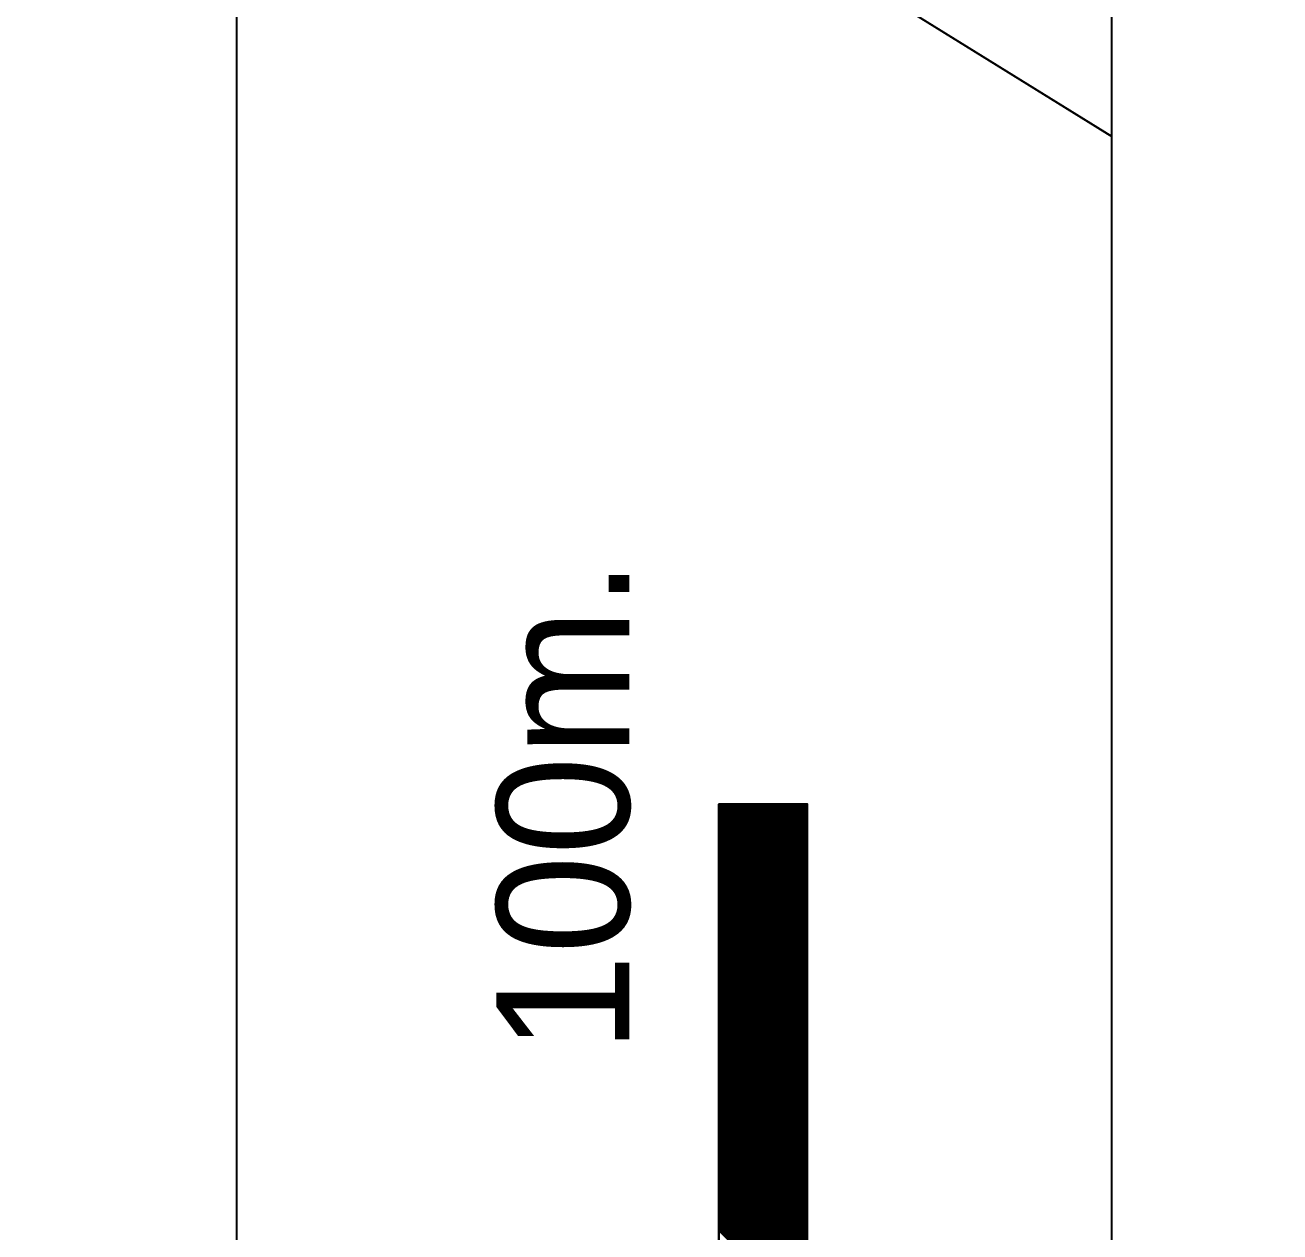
# Model space of a CAD drawing. Extents: x 748454 to 749044, y 4316681 to 4317708.
# Drawn here: x 748685.85 to 748699.99, y 4317676.19 to 4317689.8 of the extents above; entities that cross this region are included whole.
import ezdxf
from ezdxf.enums import TextEntityAlignment as Align

# ---------------------------------------------------------------- set-up
doc = ezdxf.new("R2010")
doc.units = 0
doc.layers.get('0').update_dxf_attribs({"linetype": 'CONTINUOUS'})

msp = doc.modelspace()

# ---------------------------------------------------------------- linework, layer by layer
at = {"color": 0, "linetype": 'CONTINUOUS'}
for p, q in [((748693.67, 4317581.01), (748693.67, 4317681.01)), ((748694.67, 4317680.01), (748693.67, 4317681.01)), ((748693.67, 4317581.01), (748693.67, 4317681.01)), ((748694.67, 4317680.01), (748693.67, 4317681.01)), ((748694.67, 4317680.02), (748693.68, 4317681.01)), ((748694.67, 4317680.02), (748693.68, 4317681.01)), ((748694.67, 4317680.03), (748693.69, 4317681.01)), ((748694.67, 4317680.03), (748693.69, 4317681.01)), ((748694.67, 4317680.05), (748693.71, 4317681.01)), ((748694.67, 4317680.05), (748693.71, 4317681.01)), ((748694.67, 4317680.06), (748693.72, 4317681.01)), ((748694.67, 4317680.06), (748693.72, 4317681.01)), ((748694.67, 4317680.08), (748693.74, 4317681.01)), ((748694.67, 4317680.08), (748693.74, 4317681.01)), ((748694.67, 4317680.09), (748693.75, 4317681.01)), ((748694.67, 4317680.09), (748693.75, 4317681.01)), ((748694.67, 4317680.1), (748693.76, 4317681.01)), ((748694.67, 4317680.1), (748693.76, 4317681.01)), ((748694.67, 4317680.12), (748693.78, 4317681.01)), ((748694.67, 4317680.12), (748693.78, 4317681.01)), ((748694.67, 4317680.13), (748693.79, 4317681.01)), ((748694.67, 4317680.13), (748693.79, 4317681.01)), ((748694.67, 4317680.15), (748693.81, 4317681.01)), ((748694.67, 4317680.15), (748693.81, 4317681.01)), ((748694.67, 4317680.16), (748693.82, 4317681.01)), ((748694.67, 4317680.16), (748693.82, 4317681.01)), ((748694.67, 4317680.17), (748693.83, 4317681.01)), ((748694.67, 4317680.17), (748693.83, 4317681.01)), ((748694.67, 4317680.19), (748693.85, 4317681.01)), ((748694.67, 4317680.19), (748693.85, 4317681.01)), ((748694.67, 4317680.2), (748693.86, 4317681.01)), ((748694.67, 4317680.2), (748693.86, 4317681.01)), ((748694.67, 4317680.22), (748693.88, 4317681.01)), ((748694.67, 4317680.22), (748693.88, 4317681.01)), ((748694.67, 4317680.23), (748693.89, 4317681.01)), ((748694.67, 4317680.23), (748693.89, 4317681.01)), ((748694.67, 4317680.25), (748693.91, 4317681.01)), ((748694.67, 4317680.25), (748693.91, 4317681.01)), ((748694.67, 4317680.26), (748693.92, 4317681.01)), ((748694.67, 4317680.26), (748693.92, 4317681.01)), ((748694.67, 4317680.27), (748693.93, 4317681.01)), ((748694.67, 4317680.27), (748693.93, 4317681.01)), ((748694.67, 4317680.29), (748693.95, 4317681.01)), ((748694.67, 4317680.29), (748693.95, 4317681.01)), ((748694.67, 4317680.3), (748693.96, 4317681.01)), ((748694.67, 4317680.3), (748693.96, 4317681.01)), ((748694.67, 4317680.32), (748693.98, 4317681.01)), ((748694.67, 4317680.32), (748693.98, 4317681.01)), ((748694.67, 4317680.33), (748693.99, 4317681.01)), ((748694.67, 4317680.33), (748693.99, 4317681.01)), ((748694.67, 4317680.34), (748694, 4317681.01)), ((748694.67, 4317680.34), (748694, 4317681.01)), ((748694.67, 4317680.36), (748694.02, 4317681.01)), ((748694.67, 4317680.36), (748694.02, 4317681.01)), ((748694.67, 4317680.37), (748694.03, 4317681.01)), ((748694.67, 4317680.37), (748694.03, 4317681.01)), ((748694.67, 4317680.39), (748694.05, 4317681.01)), ((748694.67, 4317680.39), (748694.05, 4317681.01)), ((748694.67, 4317680.4), (748694.06, 4317681.01)), ((748694.67, 4317680.4), (748694.06, 4317681.01)), ((748694.67, 4317680.42), (748694.08, 4317681.01)), ((748694.67, 4317680.42), (748694.08, 4317681.01)), ((748694.67, 4317680.43), (748694.09, 4317681.01)), ((748694.67, 4317680.43), (748694.09, 4317681.01)), ((748694.67, 4317680.44), (748694.1, 4317681.01)), ((748694.67, 4317680.44), (748694.1, 4317681.01)), ((748694.67, 4317680.46), (748694.12, 4317681.01)), ((748694.67, 4317680.46), (748694.12, 4317681.01)), ((748694.67, 4317680.47), (748694.13, 4317681.01)), ((748694.67, 4317680.47), (748694.13, 4317681.01)), ((748694.67, 4317680.49), (748694.15, 4317681.01)), ((748694.67, 4317680.49), (748694.15, 4317681.01)), ((748694.67, 4317680.5), (748694.16, 4317681.01)), ((748694.67, 4317680.5), (748694.16, 4317681.01)), ((748694.67, 4317680.51), (748694.17, 4317681.01)), ((748694.67, 4317680.51), (748694.17, 4317681.01)), ((748694.67, 4317680.53), (748694.19, 4317681.01)), ((748694.67, 4317680.53), (748694.19, 4317681.01)), ((748694.67, 4317680.54), (748694.2, 4317681.01)), ((748694.67, 4317680.54), (748694.2, 4317681.01)), ((748694.67, 4317680.56), (748694.22, 4317681.01)), ((748694.67, 4317680.56), (748694.22, 4317681.01)), ((748694.67, 4317680.57), (748694.23, 4317681.01)), ((748694.67, 4317680.57), (748694.23, 4317681.01)), ((748694.67, 4317680.59), (748694.25, 4317681.01)), ((748694.67, 4317680.59), (748694.25, 4317681.01)), ((748694.67, 4317680.6), (748694.26, 4317681.01)), ((748694.67, 4317680.6), (748694.26, 4317681.01)), ((748694.67, 4317680.61), (748694.27, 4317681.01)), ((748694.67, 4317680.61), (748694.27, 4317681.01)), ((748694.67, 4317680.63), (748694.29, 4317681.01)), ((748694.67, 4317680.63), (748694.29, 4317681.01)), ((748694.67, 4317680.64), (748694.3, 4317681.01)), ((748694.67, 4317680.64), (748694.3, 4317681.01)), ((748694.67, 4317680.66), (748694.32, 4317681.01)), ((748694.67, 4317680.66), (748694.32, 4317681.01)), ((748694.67, 4317680.67), (748694.33, 4317681.01)), ((748694.67, 4317680.67), (748694.33, 4317681.01)), ((748694.67, 4317680.68), (748694.34, 4317681.01)), ((748694.67, 4317680.68), (748694.34, 4317681.01)), ((748694.67, 4317680.7), (748694.36, 4317681.01)), ((748694.67, 4317680.7), (748694.36, 4317681.01)), ((748694.67, 4317680.71), (748694.37, 4317681.01)), ((748694.67, 4317680.71), (748694.37, 4317681.01)), ((748694.67, 4317680.73), (748694.39, 4317681.01)), ((748694.67, 4317680.73), (748694.39, 4317681.01)), ((748694.67, 4317680.74), (748694.4, 4317681.01)), ((748694.67, 4317680.74), (748694.4, 4317681.01)), ((748694.67, 4317680.75), (748694.41, 4317681.01)), ((748694.67, 4317680.75), (748694.41, 4317681.01)), ((748694.67, 4317680.77), (748694.43, 4317681.01)), ((748694.67, 4317680.77), (748694.43, 4317681.01)), ((748694.67, 4317680.78), (748694.44, 4317681.01)), ((748694.67, 4317680.78), (748694.44, 4317681.01)), ((748694.67, 4317680.8), (748694.46, 4317681.01)), ((748694.67, 4317680.8), (748694.46, 4317681.01)), ((748694.67, 4317680.81), (748694.47, 4317681.01)), ((748694.67, 4317680.81), (748694.47, 4317681.01)), ((748694.67, 4317680.83), (748694.49, 4317681.01)), ((748694.67, 4317680.83), (748694.49, 4317681.01)), ((748694.67, 4317680.84), (748694.5, 4317681.01)), ((748694.67, 4317680.84), (748694.5, 4317681.01)), ((748694.67, 4317680.85), (748694.51, 4317681.01)), ((748694.67, 4317680.85), (748694.51, 4317681.01)), ((748694.67, 4317680.87), (748694.53, 4317681.01)), ((748694.67, 4317680.87), (748694.53, 4317681.01)), ((748694.67, 4317680.88), (748694.54, 4317681.01)), ((748694.67, 4317680.88), (748694.54, 4317681.01)), ((748694.67, 4317680.9), (748694.56, 4317681.01)), ((748694.67, 4317680.9), (748694.56, 4317681.01)), ((748694.67, 4317680.91), (748694.57, 4317681.01)), ((748694.67, 4317680.91), (748694.57, 4317681.01)), ((748694.67, 4317680.92), (748694.58, 4317681.01)), ((748694.67, 4317680.92), (748694.58, 4317681.01)), ((748694.67, 4317680.94), (748694.6, 4317681.01)), ((748694.67, 4317680.94), (748694.6, 4317681.01)), ((748694.67, 4317680.95), (748694.61, 4317681.01)), ((748694.67, 4317680.95), (748694.61, 4317681.01)), ((748694.67, 4317680.97), (748694.63, 4317681.01)), ((748694.67, 4317680.97), (748694.63, 4317681.01)), ((748694.67, 4317680.98), (748694.64, 4317681.01)), ((748694.67, 4317680.98), (748694.64, 4317681.01)), ((748694.67, 4317681), (748694.66, 4317681.01)), ((748694.67, 4317681), (748694.66, 4317681.01)), ((748694.67, 4317581.01), (748694.67, 4317681.01)), ((748694.67, 4317581.01), (748694.67, 4317681.01)), ((748694.67, 4317679.99), (748693.67, 4317680.99)), ((748694.67, 4317679.99), (748693.67, 4317680.99)), ((748694.67, 4317679.98), (748693.67, 4317680.98)), ((748694.67, 4317679.98), (748693.67, 4317680.98)), ((748694.67, 4317679.96), (748693.67, 4317680.96)), ((748694.67, 4317679.96), (748693.67, 4317680.96)), ((748694.67, 4317679.95), (748693.67, 4317680.95)), ((748694.67, 4317679.95), (748693.67, 4317680.95)), ((748694.67, 4317679.93), (748693.67, 4317680.93)), ((748694.67, 4317679.93), (748693.67, 4317680.93)), ((748694.67, 4317679.92), (748693.67, 4317680.92)), ((748694.67, 4317679.92), (748693.67, 4317680.92)), ((748694.67, 4317679.91), (748693.67, 4317680.91)), ((748694.67, 4317679.91), (748693.67, 4317680.91)), ((748694.67, 4317679.89), (748693.67, 4317680.89)), ((748694.67, 4317679.89), (748693.67, 4317680.89)), ((748694.67, 4317679.88), (748693.67, 4317680.88)), ((748694.67, 4317679.88), (748693.67, 4317680.88)), ((748694.67, 4317679.86), (748693.67, 4317680.86)), ((748694.67, 4317679.86), (748693.67, 4317680.86)), ((748694.67, 4317679.85), (748693.67, 4317680.85)), ((748694.67, 4317679.85), (748693.67, 4317680.85)), ((748694.67, 4317679.84), (748693.67, 4317680.84)), ((748694.67, 4317679.84), (748693.67, 4317680.84)), ((748694.67, 4317679.82), (748693.67, 4317680.82)), ((748694.67, 4317679.82), (748693.67, 4317680.82)), ((748694.67, 4317679.81), (748693.67, 4317680.81)), ((748694.67, 4317679.81), (748693.67, 4317680.81)), ((748694.67, 4317679.79), (748693.67, 4317680.79)), ((748694.67, 4317679.79), (748693.67, 4317680.79)), ((748694.67, 4317679.78), (748693.67, 4317680.78)), ((748694.67, 4317679.78), (748693.67, 4317680.78)), ((748694.67, 4317679.76), (748693.67, 4317680.76)), ((748694.67, 4317679.76), (748693.67, 4317680.76)), ((748694.67, 4317679.75), (748693.67, 4317680.75)), ((748694.67, 4317679.75), (748693.67, 4317680.75)), ((748694.67, 4317679.74), (748693.67, 4317680.74)), ((748694.67, 4317679.74), (748693.67, 4317680.74)), ((748694.67, 4317679.72), (748693.67, 4317680.72)), ((748694.67, 4317679.72), (748693.67, 4317680.72)), ((748694.67, 4317679.71), (748693.67, 4317680.71)), ((748694.67, 4317679.71), (748693.67, 4317680.71)), ((748694.67, 4317679.69), (748693.67, 4317680.69)), ((748694.67, 4317679.69), (748693.67, 4317680.69)), ((748694.67, 4317679.68), (748693.67, 4317680.68)), ((748694.67, 4317679.68), (748693.67, 4317680.68)), ((748694.67, 4317679.67), (748693.67, 4317680.67)), ((748694.67, 4317679.67), (748693.67, 4317680.67)), ((748694.67, 4317679.65), (748693.67, 4317680.65)), ((748694.67, 4317679.65), (748693.67, 4317680.65)), ((748694.67, 4317679.64), (748693.67, 4317680.64)), ((748694.67, 4317679.64), (748693.67, 4317680.64)), ((748694.67, 4317679.62), (748693.67, 4317680.62)), ((748694.67, 4317679.62), (748693.67, 4317680.62)), ((748694.67, 4317679.61), (748693.67, 4317680.61)), ((748694.67, 4317679.61), (748693.67, 4317680.61)), ((748694.67, 4317679.6), (748693.67, 4317680.6)), ((748694.67, 4317679.6), (748693.67, 4317680.6)), ((748694.67, 4317679.58), (748693.67, 4317680.58)), ((748694.67, 4317679.58), (748693.67, 4317680.58)), ((748694.67, 4317679.57), (748693.67, 4317680.57)), ((748694.67, 4317679.57), (748693.67, 4317680.57)), ((748694.67, 4317679.55), (748693.67, 4317680.55)), ((748694.67, 4317679.55), (748693.67, 4317680.55)), ((748694.67, 4317679.54), (748693.67, 4317680.54)), ((748694.67, 4317679.54), (748693.67, 4317680.54)), ((748694.67, 4317679.52), (748693.67, 4317680.52)), ((748694.67, 4317679.52), (748693.67, 4317680.52)), ((748694.67, 4317679.51), (748693.67, 4317680.51)), ((748694.67, 4317679.51), (748693.67, 4317680.51)), ((748694.67, 4317679.5), (748693.67, 4317680.5)), ((748694.67, 4317679.5), (748693.67, 4317680.5)), ((748694.67, 4317679.48), (748693.67, 4317680.48)), ((748694.67, 4317679.48), (748693.67, 4317680.48)), ((748694.67, 4317679.47), (748693.67, 4317680.47)), ((748694.67, 4317679.47), (748693.67, 4317680.47)), ((748694.67, 4317679.45), (748693.67, 4317680.45)), ((748694.67, 4317679.45), (748693.67, 4317680.45)), ((748694.67, 4317679.44), (748693.67, 4317680.44)), ((748694.67, 4317679.44), (748693.67, 4317680.44)), ((748694.67, 4317679.43), (748693.67, 4317680.43)), ((748694.67, 4317679.43), (748693.67, 4317680.43)), ((748694.67, 4317679.41), (748693.67, 4317680.41)), ((748694.67, 4317679.41), (748693.67, 4317680.41)), ((748694.67, 4317679.4), (748693.67, 4317680.4)), ((748694.67, 4317679.4), (748693.67, 4317680.4)), ((748694.67, 4317679.38), (748693.67, 4317680.38)), ((748694.67, 4317679.38), (748693.67, 4317680.38)), ((748694.67, 4317679.37), (748693.67, 4317680.37)), ((748694.67, 4317679.37), (748693.67, 4317680.37)), ((748694.67, 4317679.35), (748693.67, 4317680.35)), ((748694.67, 4317679.35), (748693.67, 4317680.35)), ((748694.67, 4317679.34), (748693.67, 4317680.34)), ((748694.67, 4317679.34), (748693.67, 4317680.34)), ((748694.67, 4317679.33), (748693.67, 4317680.33)), ((748694.67, 4317679.33), (748693.67, 4317680.33)), ((748694.67, 4317679.31), (748693.67, 4317680.31)), ((748694.67, 4317679.31), (748693.67, 4317680.31)), ((748694.67, 4317679.3), (748693.67, 4317680.3)), ((748694.67, 4317679.3), (748693.67, 4317680.3)), ((748694.67, 4317679.28), (748693.67, 4317680.28)), ((748694.67, 4317679.28), (748693.67, 4317680.28)), ((748694.67, 4317679.27), (748693.67, 4317680.27)), ((748694.67, 4317679.27), (748693.67, 4317680.27)), ((748694.67, 4317679.26), (748693.67, 4317680.26)), ((748694.67, 4317679.26), (748693.67, 4317680.26)), ((748694.67, 4317679.24), (748693.67, 4317680.24)), ((748694.67, 4317679.24), (748693.67, 4317680.24)), ((748694.67, 4317679.23), (748693.67, 4317680.23)), ((748694.67, 4317679.23), (748693.67, 4317680.23)), ((748694.67, 4317679.21), (748693.67, 4317680.21)), ((748694.67, 4317679.21), (748693.67, 4317680.21)), ((748694.67, 4317679.2), (748693.67, 4317680.2)), ((748694.67, 4317679.2), (748693.67, 4317680.2)), ((748694.67, 4317679.18), (748693.67, 4317680.18)), ((748694.67, 4317679.18), (748693.67, 4317680.18)), ((748694.67, 4317679.17), (748693.67, 4317680.17)), ((748694.67, 4317679.17), (748693.67, 4317680.17)), ((748694.67, 4317679.16), (748693.67, 4317680.16)), ((748694.67, 4317679.16), (748693.67, 4317680.16)), ((748694.67, 4317679.14), (748693.67, 4317680.14)), ((748694.67, 4317679.14), (748693.67, 4317680.14)), ((748694.67, 4317679.13), (748693.67, 4317680.13)), ((748694.67, 4317679.13), (748693.67, 4317680.13)), ((748694.67, 4317679.11), (748693.67, 4317680.11)), ((748694.67, 4317679.11), (748693.67, 4317680.11)), ((748694.67, 4317679.1), (748693.67, 4317680.1)), ((748694.67, 4317679.1), (748693.67, 4317680.1)), ((748694.67, 4317679.09), (748693.67, 4317680.09)), ((748694.67, 4317679.09), (748693.67, 4317680.09)), ((748694.67, 4317679.07), (748693.67, 4317680.07)), ((748694.67, 4317679.07), (748693.67, 4317680.07)), ((748694.67, 4317679.06), (748693.67, 4317680.06)), ((748694.67, 4317679.06), (748693.67, 4317680.06)), ((748694.67, 4317679.04), (748693.67, 4317680.04)), ((748694.67, 4317679.04), (748693.67, 4317680.04)), ((748694.67, 4317679.03), (748693.67, 4317680.03)), ((748694.67, 4317679.03), (748693.67, 4317680.03)), ((748694.67, 4317679.02), (748693.67, 4317680.02)), ((748694.67, 4317679.02), (748693.67, 4317680.02)), ((748694.67, 4317679), (748693.67, 4317680)), ((748694.67, 4317679), (748693.67, 4317680)), ((748694.67, 4317678.99), (748693.67, 4317679.99)), ((748694.67, 4317678.99), (748693.67, 4317679.99)), ((748694.67, 4317678.97), (748693.67, 4317679.97)), ((748694.67, 4317678.97), (748693.67, 4317679.97)), ((748694.67, 4317678.96), (748693.67, 4317679.96)), ((748694.67, 4317678.96), (748693.67, 4317679.96)), ((748694.67, 4317678.94), (748693.67, 4317679.94)), ((748694.67, 4317678.94), (748693.67, 4317679.94)), ((748694.67, 4317678.93), (748693.67, 4317679.93)), ((748694.67, 4317678.93), (748693.67, 4317679.93)), ((748694.67, 4317678.92), (748693.67, 4317679.92)), ((748694.67, 4317678.92), (748693.67, 4317679.92)), ((748694.67, 4317678.9), (748693.67, 4317679.9)), ((748694.67, 4317678.9), (748693.67, 4317679.9)), ((748694.67, 4317678.89), (748693.67, 4317679.89)), ((748694.67, 4317678.89), (748693.67, 4317679.89)), ((748694.67, 4317678.87), (748693.67, 4317679.87)), ((748694.67, 4317678.87), (748693.67, 4317679.87)), ((748694.67, 4317678.86), (748693.67, 4317679.86)), ((748694.67, 4317678.86), (748693.67, 4317679.86)), ((748694.67, 4317678.85), (748693.67, 4317679.85)), ((748694.67, 4317678.85), (748693.67, 4317679.85)), ((748694.67, 4317678.83), (748693.67, 4317679.83)), ((748694.67, 4317678.83), (748693.67, 4317679.83)), ((748694.67, 4317678.82), (748693.67, 4317679.82)), ((748694.67, 4317678.82), (748693.67, 4317679.82)), ((748694.67, 4317678.8), (748693.67, 4317679.8)), ((748694.67, 4317678.8), (748693.67, 4317679.8)), ((748694.67, 4317678.79), (748693.67, 4317679.79)), ((748694.67, 4317678.79), (748693.67, 4317679.79)), ((748694.67, 4317678.77), (748693.67, 4317679.77)), ((748694.67, 4317678.77), (748693.67, 4317679.77)), ((748694.67, 4317678.76), (748693.67, 4317679.76)), ((748694.67, 4317678.76), (748693.67, 4317679.76)), ((748694.67, 4317678.75), (748693.67, 4317679.75)), ((748694.67, 4317678.75), (748693.67, 4317679.75)), ((748694.67, 4317678.73), (748693.67, 4317679.73)), ((748694.67, 4317678.73), (748693.67, 4317679.73)), ((748694.67, 4317678.72), (748693.67, 4317679.72)), ((748694.67, 4317678.72), (748693.67, 4317679.72)), ((748694.67, 4317678.7), (748693.67, 4317679.7)), ((748694.67, 4317678.7), (748693.67, 4317679.7)), ((748694.67, 4317678.69), (748693.67, 4317679.69)), ((748694.67, 4317678.69), (748693.67, 4317679.69)), ((748694.67, 4317678.68), (748693.67, 4317679.68)), ((748694.67, 4317678.68), (748693.67, 4317679.68)), ((748694.67, 4317678.66), (748693.67, 4317679.66)), ((748694.67, 4317678.66), (748693.67, 4317679.66)), ((748694.67, 4317678.65), (748693.67, 4317679.65)), ((748694.67, 4317678.65), (748693.67, 4317679.65)), ((748694.67, 4317678.63), (748693.67, 4317679.63)), ((748694.67, 4317678.63), (748693.67, 4317679.63)), ((748694.67, 4317678.62), (748693.67, 4317679.62)), ((748694.67, 4317678.62), (748693.67, 4317679.62)), ((748694.67, 4317678.61), (748693.67, 4317679.61)), ((748694.67, 4317678.61), (748693.67, 4317679.61)), ((748694.67, 4317678.59), (748693.67, 4317679.59)), ((748694.67, 4317678.59), (748693.67, 4317679.59)), ((748694.67, 4317678.58), (748693.67, 4317679.58)), ((748694.67, 4317678.58), (748693.67, 4317679.58)), ((748694.67, 4317678.56), (748693.67, 4317679.56)), ((748694.67, 4317678.56), (748693.67, 4317679.56)), ((748694.67, 4317678.55), (748693.67, 4317679.55)), ((748694.67, 4317678.55), (748693.67, 4317679.55)), ((748694.67, 4317678.53), (748693.67, 4317679.53)), ((748694.67, 4317678.53), (748693.67, 4317679.53)), ((748694.67, 4317678.52), (748693.67, 4317679.52)), ((748694.67, 4317678.52), (748693.67, 4317679.52)), ((748694.67, 4317678.51), (748693.67, 4317679.51)), ((748694.67, 4317678.51), (748693.67, 4317679.51)), ((748694.67, 4317678.49), (748693.67, 4317679.49)), ((748694.67, 4317678.49), (748693.67, 4317679.49)), ((748694.67, 4317678.48), (748693.67, 4317679.48)), ((748694.67, 4317678.48), (748693.67, 4317679.48)), ((748694.67, 4317678.46), (748693.67, 4317679.46)), ((748694.67, 4317678.46), (748693.67, 4317679.46)), ((748694.67, 4317678.45), (748693.67, 4317679.45)), ((748694.67, 4317678.45), (748693.67, 4317679.45)), ((748694.67, 4317678.44), (748693.67, 4317679.44)), ((748694.67, 4317678.44), (748693.67, 4317679.44)), ((748694.67, 4317678.42), (748693.67, 4317679.42)), ((748694.67, 4317678.42), (748693.67, 4317679.42)), ((748694.67, 4317678.41), (748693.67, 4317679.41)), ((748694.67, 4317678.41), (748693.67, 4317679.41)), ((748694.67, 4317678.39), (748693.67, 4317679.39)), ((748694.67, 4317678.39), (748693.67, 4317679.39)), ((748694.67, 4317678.38), (748693.67, 4317679.38)), ((748694.67, 4317678.38), (748693.67, 4317679.38)), ((748694.67, 4317678.36), (748693.67, 4317679.36)), ((748694.67, 4317678.36), (748693.67, 4317679.36)), ((748694.67, 4317678.35), (748693.67, 4317679.35)), ((748694.67, 4317678.35), (748693.67, 4317679.35)), ((748694.67, 4317678.34), (748693.67, 4317679.34)), ((748694.67, 4317678.34), (748693.67, 4317679.34)), ((748694.67, 4317678.32), (748693.67, 4317679.32)), ((748694.67, 4317678.32), (748693.67, 4317679.32)), ((748694.67, 4317678.31), (748693.67, 4317679.31)), ((748694.67, 4317678.31), (748693.67, 4317679.31)), ((748694.67, 4317678.29), (748693.67, 4317679.29)), ((748694.67, 4317678.29), (748693.67, 4317679.29)), ((748694.67, 4317678.28), (748693.67, 4317679.28)), ((748694.67, 4317678.28), (748693.67, 4317679.28)), ((748694.67, 4317678.27), (748693.67, 4317679.27)), ((748694.67, 4317678.27), (748693.67, 4317679.27)), ((748694.67, 4317678.25), (748693.67, 4317679.25)), ((748694.67, 4317678.25), (748693.67, 4317679.25)), ((748694.67, 4317678.24), (748693.67, 4317679.24)), ((748694.67, 4317678.24), (748693.67, 4317679.24)), ((748694.67, 4317678.22), (748693.67, 4317679.22)), ((748694.67, 4317678.22), (748693.67, 4317679.22)), ((748694.67, 4317678.21), (748693.67, 4317679.21)), ((748694.67, 4317678.21), (748693.67, 4317679.21)), ((748694.67, 4317678.2), (748693.67, 4317679.2)), ((748694.67, 4317678.2), (748693.67, 4317679.2)), ((748694.67, 4317678.18), (748693.67, 4317679.18)), ((748694.67, 4317678.18), (748693.67, 4317679.18)), ((748694.67, 4317678.17), (748693.67, 4317679.17)), ((748694.67, 4317678.17), (748693.67, 4317679.17)), ((748694.67, 4317678.15), (748693.67, 4317679.15)), ((748694.67, 4317678.15), (748693.67, 4317679.15)), ((748694.67, 4317678.14), (748693.67, 4317679.14)), ((748694.67, 4317678.14), (748693.67, 4317679.14)), ((748694.67, 4317678.12), (748693.67, 4317679.12)), ((748694.67, 4317678.12), (748693.67, 4317679.12)), ((748694.67, 4317678.11), (748693.67, 4317679.11)), ((748694.67, 4317678.11), (748693.67, 4317679.11)), ((748694.67, 4317678.1), (748693.67, 4317679.1)), ((748694.67, 4317678.1), (748693.67, 4317679.1)), ((748694.67, 4317678.08), (748693.67, 4317679.08)), ((748694.67, 4317678.08), (748693.67, 4317679.08)), ((748694.67, 4317678.07), (748693.67, 4317679.07)), ((748694.67, 4317678.07), (748693.67, 4317679.07)), ((748694.67, 4317678.05), (748693.67, 4317679.05)), ((748694.67, 4317678.05), (748693.67, 4317679.05)), ((748694.67, 4317678.04), (748693.67, 4317679.04)), ((748694.67, 4317678.04), (748693.67, 4317679.04)), ((748694.67, 4317678.03), (748693.67, 4317679.03)), ((748694.67, 4317678.03), (748693.67, 4317679.03)), ((748694.67, 4317678.01), (748693.67, 4317679.01)), ((748694.67, 4317678.01), (748693.67, 4317679.01)), ((748694.67, 4317678), (748693.67, 4317679)), ((748694.67, 4317678), (748693.67, 4317679)), ((748694.67, 4317677.98), (748693.67, 4317678.98)), ((748694.67, 4317677.98), (748693.67, 4317678.98)), ((748694.67, 4317677.97), (748693.67, 4317678.97)), ((748694.67, 4317677.97), (748693.67, 4317678.97)), ((748694.67, 4317677.95), (748693.67, 4317678.95)), ((748694.67, 4317677.95), (748693.67, 4317678.95)), ((748694.67, 4317677.94), (748693.67, 4317678.94)), ((748694.67, 4317677.94), (748693.67, 4317678.94)), ((748694.67, 4317677.93), (748693.67, 4317678.93)), ((748694.67, 4317677.93), (748693.67, 4317678.93)), ((748694.67, 4317677.91), (748693.67, 4317678.91)), ((748694.67, 4317677.91), (748693.67, 4317678.91)), ((748694.67, 4317677.9), (748693.67, 4317678.9)), ((748694.67, 4317677.9), (748693.67, 4317678.9)), ((748694.67, 4317677.88), (748693.67, 4317678.88)), ((748694.67, 4317677.88), (748693.67, 4317678.88)), ((748694.67, 4317677.87), (748693.67, 4317678.87)), ((748694.67, 4317677.87), (748693.67, 4317678.87)), ((748694.67, 4317677.86), (748693.67, 4317678.86)), ((748694.67, 4317677.86), (748693.67, 4317678.86)), ((748694.67, 4317677.84), (748693.67, 4317678.84)), ((748694.67, 4317677.84), (748693.67, 4317678.84)), ((748694.67, 4317677.83), (748693.67, 4317678.83)), ((748694.67, 4317677.83), (748693.67, 4317678.83)), ((748694.67, 4317677.81), (748693.67, 4317678.81)), ((748694.67, 4317677.81), (748693.67, 4317678.81)), ((748694.67, 4317677.8), (748693.67, 4317678.8)), ((748694.67, 4317677.8), (748693.67, 4317678.8)), ((748694.67, 4317677.78), (748693.67, 4317678.78)), ((748694.67, 4317677.78), (748693.67, 4317678.78)), ((748694.67, 4317677.77), (748693.67, 4317678.77)), ((748694.67, 4317677.77), (748693.67, 4317678.77)), ((748694.67, 4317677.76), (748693.67, 4317678.76)), ((748694.67, 4317677.76), (748693.67, 4317678.76)), ((748694.67, 4317677.74), (748693.67, 4317678.74)), ((748694.67, 4317677.74), (748693.67, 4317678.74)), ((748694.67, 4317677.73), (748693.67, 4317678.73)), ((748694.67, 4317677.73), (748693.67, 4317678.73)), ((748694.67, 4317677.71), (748693.67, 4317678.71)), ((748694.67, 4317677.71), (748693.67, 4317678.71)), ((748694.67, 4317677.7), (748693.67, 4317678.7)), ((748694.67, 4317677.7), (748693.67, 4317678.7)), ((748694.67, 4317677.69), (748693.67, 4317678.69)), ((748694.67, 4317677.69), (748693.67, 4317678.69)), ((748694.67, 4317677.67), (748693.67, 4317678.67)), ((748694.67, 4317677.67), (748693.67, 4317678.67)), ((748694.67, 4317677.66), (748693.67, 4317678.66)), ((748694.67, 4317677.66), (748693.67, 4317678.66)), ((748694.67, 4317677.64), (748693.67, 4317678.64)), ((748694.67, 4317677.64), (748693.67, 4317678.64)), ((748694.67, 4317677.63), (748693.67, 4317678.63)), ((748694.67, 4317677.63), (748693.67, 4317678.63)), ((748694.67, 4317677.62), (748693.67, 4317678.62)), ((748694.67, 4317677.62), (748693.67, 4317678.62)), ((748694.67, 4317677.6), (748693.67, 4317678.6)), ((748694.67, 4317677.6), (748693.67, 4317678.6)), ((748694.67, 4317677.59), (748693.67, 4317678.59)), ((748694.67, 4317677.59), (748693.67, 4317678.59)), ((748694.67, 4317677.57), (748693.67, 4317678.57)), ((748694.67, 4317677.57), (748693.67, 4317678.57)), ((748694.67, 4317677.56), (748693.67, 4317678.56)), ((748694.67, 4317677.56), (748693.67, 4317678.56)), ((748694.67, 4317677.54), (748693.67, 4317678.54)), ((748694.67, 4317677.54), (748693.67, 4317678.54)), ((748694.67, 4317677.53), (748693.67, 4317678.53)), ((748694.67, 4317677.53), (748693.67, 4317678.53)), ((748694.67, 4317677.52), (748693.67, 4317678.52)), ((748694.67, 4317677.52), (748693.67, 4317678.52)), ((748694.67, 4317677.5), (748693.67, 4317678.5)), ((748694.67, 4317677.5), (748693.67, 4317678.5)), ((748694.67, 4317677.49), (748693.67, 4317678.49)), ((748694.67, 4317677.49), (748693.67, 4317678.49)), ((748694.67, 4317677.47), (748693.67, 4317678.47)), ((748694.67, 4317677.47), (748693.67, 4317678.47)), ((748694.67, 4317677.46), (748693.67, 4317678.46)), ((748694.67, 4317677.46), (748693.67, 4317678.46)), ((748694.67, 4317677.45), (748693.67, 4317678.45)), ((748694.67, 4317677.45), (748693.67, 4317678.45)), ((748694.67, 4317677.43), (748693.67, 4317678.43)), ((748694.67, 4317677.43), (748693.67, 4317678.43)), ((748694.67, 4317677.42), (748693.67, 4317678.42)), ((748694.67, 4317677.42), (748693.67, 4317678.42)), ((748694.67, 4317677.4), (748693.67, 4317678.4)), ((748694.67, 4317677.4), (748693.67, 4317678.4)), ((748694.67, 4317677.39), (748693.67, 4317678.39)), ((748694.67, 4317677.39), (748693.67, 4317678.39)), ((748694.67, 4317677.37), (748693.67, 4317678.37)), ((748694.67, 4317677.37), (748693.67, 4317678.37)), ((748694.67, 4317677.36), (748693.67, 4317678.36)), ((748694.67, 4317677.36), (748693.67, 4317678.36)), ((748694.67, 4317677.35), (748693.67, 4317678.35)), ((748694.67, 4317677.35), (748693.67, 4317678.35)), ((748694.67, 4317677.33), (748693.67, 4317678.33)), ((748694.67, 4317677.33), (748693.67, 4317678.33)), ((748694.67, 4317677.32), (748693.67, 4317678.32)), ((748694.67, 4317677.32), (748693.67, 4317678.32)), ((748694.67, 4317677.3), (748693.67, 4317678.3)), ((748694.67, 4317677.3), (748693.67, 4317678.3)), ((748694.67, 4317677.29), (748693.67, 4317678.29)), ((748694.67, 4317677.29), (748693.67, 4317678.29)), ((748694.67, 4317677.28), (748693.67, 4317678.28)), ((748694.67, 4317677.28), (748693.67, 4317678.28)), ((748694.67, 4317677.26), (748693.67, 4317678.26)), ((748694.67, 4317677.26), (748693.67, 4317678.26)), ((748694.67, 4317677.25), (748693.67, 4317678.25)), ((748694.67, 4317677.25), (748693.67, 4317678.25)), ((748694.67, 4317677.23), (748693.67, 4317678.23)), ((748694.67, 4317677.23), (748693.67, 4317678.23)), ((748694.67, 4317677.22), (748693.67, 4317678.22)), ((748694.67, 4317677.22), (748693.67, 4317678.22)), ((748694.67, 4317677.21), (748693.67, 4317678.21)), ((748694.67, 4317677.21), (748693.67, 4317678.21)), ((748694.67, 4317677.19), (748693.67, 4317678.19)), ((748694.67, 4317677.19), (748693.67, 4317678.19)), ((748694.67, 4317677.18), (748693.67, 4317678.18)), ((748694.67, 4317677.18), (748693.67, 4317678.18)), ((748694.67, 4317677.16), (748693.67, 4317678.16)), ((748694.67, 4317677.16), (748693.67, 4317678.16)), ((748694.67, 4317677.15), (748693.67, 4317678.15)), ((748694.67, 4317677.15), (748693.67, 4317678.15)), ((748694.67, 4317677.13), (748693.67, 4317678.13)), ((748694.67, 4317677.13), (748693.67, 4317678.13)), ((748694.67, 4317677.12), (748693.67, 4317678.12)), ((748694.67, 4317677.12), (748693.67, 4317678.12)), ((748694.67, 4317677.11), (748693.67, 4317678.11)), ((748694.67, 4317677.11), (748693.67, 4317678.11)), ((748694.67, 4317677.09), (748693.67, 4317678.09)), ((748694.67, 4317677.09), (748693.67, 4317678.09)), ((748694.67, 4317677.08), (748693.67, 4317678.08)), ((748694.67, 4317677.08), (748693.67, 4317678.08)), ((748694.67, 4317677.06), (748693.67, 4317678.06)), ((748694.67, 4317677.06), (748693.67, 4317678.06)), ((748694.67, 4317677.05), (748693.67, 4317678.05)), ((748694.67, 4317677.05), (748693.67, 4317678.05)), ((748694.67, 4317677.04), (748693.67, 4317678.04)), ((748694.67, 4317677.04), (748693.67, 4317678.04)), ((748694.67, 4317677.02), (748693.67, 4317678.02)), ((748694.67, 4317677.02), (748693.67, 4317678.02)), ((748694.67, 4317677.01), (748693.67, 4317678.01)), ((748694.67, 4317677.01), (748693.67, 4317678.01)), ((748694.67, 4317676.99), (748693.67, 4317677.99)), ((748694.67, 4317676.99), (748693.67, 4317677.99)), ((748694.67, 4317676.98), (748693.67, 4317677.98)), ((748694.67, 4317676.98), (748693.67, 4317677.98)), ((748694.67, 4317676.96), (748693.67, 4317677.96)), ((748694.67, 4317676.96), (748693.67, 4317677.96)), ((748694.67, 4317676.95), (748693.67, 4317677.95)), ((748694.67, 4317676.95), (748693.67, 4317677.95)), ((748694.67, 4317676.94), (748693.67, 4317677.94)), ((748694.67, 4317676.94), (748693.67, 4317677.94)), ((748694.67, 4317676.92), (748693.67, 4317677.92)), ((748694.67, 4317676.92), (748693.67, 4317677.92)), ((748694.67, 4317676.91), (748693.67, 4317677.91)), ((748694.67, 4317676.91), (748693.67, 4317677.91)), ((748694.67, 4317676.89), (748693.67, 4317677.89)), ((748694.67, 4317676.89), (748693.67, 4317677.89)), ((748694.67, 4317676.88), (748693.67, 4317677.88)), ((748694.67, 4317676.88), (748693.67, 4317677.88)), ((748694.67, 4317676.87), (748693.67, 4317677.87)), ((748694.67, 4317676.87), (748693.67, 4317677.87)), ((748694.67, 4317676.85), (748693.67, 4317677.85)), ((748694.67, 4317676.85), (748693.67, 4317677.85)), ((748694.67, 4317676.84), (748693.67, 4317677.84)), ((748694.67, 4317676.84), (748693.67, 4317677.84)), ((748694.67, 4317676.82), (748693.67, 4317677.82)), ((748694.67, 4317676.82), (748693.67, 4317677.82)), ((748694.67, 4317676.81), (748693.67, 4317677.81)), ((748694.67, 4317676.81), (748693.67, 4317677.81)), ((748694.67, 4317676.79), (748693.67, 4317677.79)), ((748694.67, 4317676.79), (748693.67, 4317677.79)), ((748694.67, 4317676.78), (748693.67, 4317677.78)), ((748694.67, 4317676.78), (748693.67, 4317677.78)), ((748694.67, 4317676.77), (748693.67, 4317677.77)), ((748694.67, 4317676.77), (748693.67, 4317677.77)), ((748694.67, 4317676.75), (748693.67, 4317677.75)), ((748694.67, 4317676.75), (748693.67, 4317677.75)), ((748694.67, 4317676.74), (748693.67, 4317677.74)), ((748694.67, 4317676.74), (748693.67, 4317677.74)), ((748694.67, 4317676.72), (748693.67, 4317677.72)), ((748694.67, 4317676.72), (748693.67, 4317677.72)), ((748694.67, 4317676.71), (748693.67, 4317677.71)), ((748694.67, 4317676.71), (748693.67, 4317677.71)), ((748694.67, 4317676.7), (748693.67, 4317677.7)), ((748694.67, 4317676.7), (748693.67, 4317677.7)), ((748694.67, 4317676.68), (748693.67, 4317677.68)), ((748694.67, 4317676.68), (748693.67, 4317677.68)), ((748694.67, 4317676.67), (748693.67, 4317677.67)), ((748694.67, 4317676.67), (748693.67, 4317677.67)), ((748694.67, 4317676.65), (748693.67, 4317677.65)), ((748694.67, 4317676.65), (748693.67, 4317677.65)), ((748694.67, 4317676.64), (748693.67, 4317677.64)), ((748694.67, 4317676.64), (748693.67, 4317677.64)), ((748694.67, 4317676.63), (748693.67, 4317677.63)), ((748694.67, 4317676.63), (748693.67, 4317677.63)), ((748694.67, 4317676.61), (748693.67, 4317677.61)), ((748694.67, 4317676.61), (748693.67, 4317677.61)), ((748694.67, 4317676.6), (748693.67, 4317677.6)), ((748694.67, 4317676.6), (748693.67, 4317677.6)), ((748694.67, 4317676.58), (748693.67, 4317677.58)), ((748694.67, 4317676.58), (748693.67, 4317677.58)), ((748694.67, 4317676.57), (748693.67, 4317677.57)), ((748694.67, 4317676.57), (748693.67, 4317677.57)), ((748694.67, 4317676.55), (748693.67, 4317677.55)), ((748694.67, 4317676.55), (748693.67, 4317677.55)), ((748694.67, 4317676.54), (748693.67, 4317677.54)), ((748694.67, 4317676.54), (748693.67, 4317677.54)), ((748694.67, 4317676.53), (748693.67, 4317677.53)), ((748694.67, 4317676.53), (748693.67, 4317677.53)), ((748694.67, 4317676.51), (748693.67, 4317677.51)), ((748694.67, 4317676.51), (748693.67, 4317677.51)), ((748694.67, 4317676.5), (748693.67, 4317677.5)), ((748694.67, 4317676.5), (748693.67, 4317677.5)), ((748694.67, 4317676.48), (748693.67, 4317677.48)), ((748694.67, 4317676.48), (748693.67, 4317677.48)), ((748694.67, 4317676.47), (748693.67, 4317677.47)), ((748694.67, 4317676.47), (748693.67, 4317677.47)), ((748694.67, 4317676.46), (748693.67, 4317677.46)), ((748694.67, 4317676.46), (748693.67, 4317677.46)), ((748694.67, 4317676.44), (748693.67, 4317677.44)), ((748694.67, 4317676.44), (748693.67, 4317677.44)), ((748694.67, 4317676.43), (748693.67, 4317677.43)), ((748694.67, 4317676.43), (748693.67, 4317677.43)), ((748694.67, 4317676.41), (748693.67, 4317677.41)), ((748694.67, 4317676.41), (748693.67, 4317677.41)), ((748694.67, 4317676.4), (748693.67, 4317677.4)), ((748694.67, 4317676.4), (748693.67, 4317677.4)), ((748694.67, 4317676.38), (748693.67, 4317677.38)), ((748694.67, 4317676.38), (748693.67, 4317677.38)), ((748694.67, 4317676.37), (748693.67, 4317677.37)), ((748694.67, 4317676.37), (748693.67, 4317677.37)), ((748694.67, 4317676.36), (748693.67, 4317677.36)), ((748694.67, 4317676.36), (748693.67, 4317677.36)), ((748694.67, 4317676.34), (748693.67, 4317677.34)), ((748694.67, 4317676.34), (748693.67, 4317677.34)), ((748694.67, 4317676.33), (748693.67, 4317677.33)), ((748694.67, 4317676.33), (748693.67, 4317677.33)), ((748694.67, 4317676.31), (748693.67, 4317677.31)), ((748694.67, 4317676.31), (748693.67, 4317677.31)), ((748694.67, 4317676.3), (748693.67, 4317677.3)), ((748694.67, 4317676.3), (748693.67, 4317677.3)), ((748694.67, 4317676.29), (748693.67, 4317677.29)), ((748694.67, 4317676.29), (748693.67, 4317677.29)), ((748694.67, 4317676.27), (748693.67, 4317677.27)), ((748694.67, 4317676.27), (748693.67, 4317677.27)), ((748694.67, 4317676.26), (748693.67, 4317677.26)), ((748694.67, 4317676.26), (748693.67, 4317677.26)), ((748694.67, 4317676.24), (748693.67, 4317677.24)), ((748694.67, 4317676.24), (748693.67, 4317677.24)), ((748694.67, 4317676.23), (748693.67, 4317677.23)), ((748694.67, 4317676.23), (748693.67, 4317677.23)), ((748694.67, 4317676.22), (748693.67, 4317677.22)), ((748694.67, 4317676.22), (748693.67, 4317677.22)), ((748694.67, 4317676.2), (748693.67, 4317677.2)), ((748694.67, 4317676.2), (748693.67, 4317677.2)), ((748694.67, 4317676.19), (748693.67, 4317677.19)), ((748694.67, 4317676.19), (748693.67, 4317677.19)), ((748694.67, 4317676.17), (748693.67, 4317677.17)), ((748694.67, 4317676.17), (748693.67, 4317677.17)), ((748694.67, 4317676.16), (748693.67, 4317677.16)), ((748694.67, 4317676.16), (748693.67, 4317677.16)), ((748694.67, 4317676.14), (748693.67, 4317677.14)), ((748694.67, 4317676.14), (748693.67, 4317677.14)), ((748694.67, 4317676.13), (748693.67, 4317677.13)), ((748694.67, 4317676.13), (748693.67, 4317677.13)), ((748694.67, 4317676.12), (748693.67, 4317677.12)), ((748694.67, 4317676.12), (748693.67, 4317677.12)), ((748694.67, 4317676.1), (748693.67, 4317677.1)), ((748694.67, 4317676.1), (748693.67, 4317677.1)), ((748694.67, 4317676.09), (748693.67, 4317677.09)), ((748694.67, 4317676.09), (748693.67, 4317677.09)), ((748694.67, 4317676.07), (748693.67, 4317677.07)), ((748694.67, 4317676.07), (748693.67, 4317677.07)), ((748694.67, 4317676.06), (748693.67, 4317677.06)), ((748694.67, 4317676.06), (748693.67, 4317677.06)), ((748694.67, 4317676.05), (748693.67, 4317677.05)), ((748694.67, 4317676.05), (748693.67, 4317677.05)), ((748694.67, 4317676.03), (748693.67, 4317677.03)), ((748694.67, 4317676.03), (748693.67, 4317677.03)), ((748694.67, 4317676.02), (748693.67, 4317677.02)), ((748694.67, 4317676.02), (748693.67, 4317677.02)), ((748694.67, 4317676), (748693.67, 4317677)), ((748694.67, 4317676), (748693.67, 4317677)), ((748694.67, 4317675.99), (748693.67, 4317676.99)), ((748694.67, 4317675.99), (748693.67, 4317676.99)), ((748694.67, 4317675.97), (748693.67, 4317676.97)), ((748694.67, 4317675.97), (748693.67, 4317676.97)), ((748694.67, 4317675.96), (748693.67, 4317676.96)), ((748694.67, 4317675.96), (748693.67, 4317676.96)), ((748694.67, 4317675.95), (748693.67, 4317676.95)), ((748694.67, 4317675.95), (748693.67, 4317676.95)), ((748694.67, 4317675.93), (748693.67, 4317676.93)), ((748694.67, 4317675.93), (748693.67, 4317676.93)), ((748694.67, 4317675.92), (748693.67, 4317676.92)), ((748694.67, 4317675.92), (748693.67, 4317676.92)), ((748694.67, 4317675.9), (748693.67, 4317676.9)), ((748694.67, 4317675.9), (748693.67, 4317676.9)), ((748694.67, 4317675.89), (748693.67, 4317676.89)), ((748694.67, 4317675.89), (748693.67, 4317676.89)), ((748694.67, 4317675.88), (748693.67, 4317676.88)), ((748694.67, 4317675.88), (748693.67, 4317676.88)), ((748694.67, 4317675.86), (748693.67, 4317676.86)), ((748694.67, 4317675.86), (748693.67, 4317676.86)), ((748694.67, 4317675.85), (748693.67, 4317676.85)), ((748694.67, 4317675.85), (748693.67, 4317676.85)), ((748694.67, 4317675.83), (748693.67, 4317676.83)), ((748694.67, 4317675.83), (748693.67, 4317676.83)), ((748694.67, 4317675.82), (748693.67, 4317676.82)), ((748694.67, 4317675.82), (748693.67, 4317676.82)), ((748694.67, 4317675.81), (748693.67, 4317676.81)), ((748694.67, 4317675.81), (748693.67, 4317676.81)), ((748694.67, 4317675.79), (748693.67, 4317676.79)), ((748694.67, 4317675.79), (748693.67, 4317676.79)), ((748694.67, 4317675.78), (748693.67, 4317676.78)), ((748694.67, 4317675.78), (748693.67, 4317676.78)), ((748694.67, 4317675.76), (748693.67, 4317676.76)), ((748694.67, 4317675.76), (748693.67, 4317676.76)), ((748694.67, 4317675.75), (748693.67, 4317676.75)), ((748694.67, 4317675.75), (748693.67, 4317676.75)), ((748694.67, 4317675.73), (748693.67, 4317676.73)), ((748694.67, 4317675.73), (748693.67, 4317676.73)), ((748694.67, 4317675.72), (748693.67, 4317676.72)), ((748694.67, 4317675.72), (748693.67, 4317676.72)), ((748694.67, 4317675.71), (748693.67, 4317676.71)), ((748694.67, 4317675.71), (748693.67, 4317676.71)), ((748694.67, 4317675.69), (748693.67, 4317676.69)), ((748694.67, 4317675.69), (748693.67, 4317676.69)), ((748694.67, 4317675.68), (748693.67, 4317676.68)), ((748694.67, 4317675.68), (748693.67, 4317676.68)), ((748694.67, 4317675.66), (748693.67, 4317676.66)), ((748694.67, 4317675.66), (748693.67, 4317676.66)), ((748694.67, 4317675.65), (748693.67, 4317676.65)), ((748694.67, 4317675.65), (748693.67, 4317676.65)), ((748694.67, 4317675.64), (748693.67, 4317676.64)), ((748694.67, 4317675.64), (748693.67, 4317676.64)), ((748694.67, 4317675.62), (748693.67, 4317676.62)), ((748694.67, 4317675.62), (748693.67, 4317676.62)), ((748694.67, 4317675.61), (748693.67, 4317676.61)), ((748694.67, 4317675.61), (748693.67, 4317676.61)), ((748694.67, 4317675.59), (748693.67, 4317676.59)), ((748694.67, 4317675.59), (748693.67, 4317676.59)), ((748694.67, 4317675.58), (748693.67, 4317676.58)), ((748694.67, 4317675.58), (748693.67, 4317676.58)), ((748694.67, 4317675.56), (748693.67, 4317676.56)), ((748694.67, 4317675.56), (748693.67, 4317676.56)), ((748694.67, 4317675.55), (748693.67, 4317676.55)), ((748694.67, 4317675.55), (748693.67, 4317676.55)), ((748694.67, 4317675.54), (748693.67, 4317676.54)), ((748694.67, 4317675.54), (748693.67, 4317676.54)), ((748694.67, 4317675.52), (748693.67, 4317676.52)), ((748694.67, 4317675.52), (748693.67, 4317676.52)), ((748694.67, 4317675.51), (748693.67, 4317676.51)), ((748694.67, 4317675.51), (748693.67, 4317676.51)), ((748694.67, 4317675.49), (748693.67, 4317676.49)), ((748694.67, 4317675.49), (748693.67, 4317676.49)), ((748694.67, 4317675.48), (748693.67, 4317676.48)), ((748694.67, 4317675.48), (748693.67, 4317676.48)), ((748694.67, 4317675.47), (748693.67, 4317676.47)), ((748694.67, 4317675.47), (748693.67, 4317676.47)), ((748694.67, 4317675.45), (748693.67, 4317676.45)), ((748694.67, 4317675.45), (748693.67, 4317676.45)), ((748694.67, 4317675.44), (748693.67, 4317676.44)), ((748694.67, 4317675.44), (748693.67, 4317676.44)), ((748694.67, 4317675.42), (748693.67, 4317676.42)), ((748694.67, 4317675.42), (748693.67, 4317676.42)), ((748694.67, 4317675.41), (748693.67, 4317676.41)), ((748694.67, 4317675.41), (748693.67, 4317676.41)), ((748694.67, 4317675.39), (748693.67, 4317676.39)), ((748694.67, 4317675.39), (748693.67, 4317676.39)), ((748694.67, 4317675.38), (748693.67, 4317676.38)), ((748694.67, 4317675.38), (748693.67, 4317676.38)), ((748694.67, 4317675.37), (748693.67, 4317676.37)), ((748694.67, 4317675.37), (748693.67, 4317676.37)), ((748694.67, 4317675.35), (748693.67, 4317676.35)), ((748694.67, 4317675.35), (748693.67, 4317676.35)), ((748694.67, 4317675.34), (748693.67, 4317676.34)), ((748694.67, 4317675.34), (748693.67, 4317676.34)), ((748694.67, 4317675.32), (748693.67, 4317676.32)), ((748694.67, 4317675.32), (748693.67, 4317676.32)), ((748694.67, 4317675.31), (748693.67, 4317676.31)), ((748694.67, 4317675.31), (748693.67, 4317676.31)), ((748694.67, 4317675.3), (748693.67, 4317676.3)), ((748694.67, 4317675.3), (748693.67, 4317676.3)), ((748694.67, 4317675.28), (748693.67, 4317676.28)), ((748694.67, 4317675.28), (748693.67, 4317676.28)), ((748694.67, 4317675.27), (748693.67, 4317676.27)), ((748694.67, 4317675.27), (748693.67, 4317676.27)), ((748694.67, 4317675.25), (748693.67, 4317676.25)), ((748694.67, 4317675.25), (748693.67, 4317676.25)), ((748694.67, 4317675.24), (748693.67, 4317676.24)), ((748694.67, 4317675.24), (748693.67, 4317676.24)), ((748694.67, 4317675.23), (748693.67, 4317676.23)), ((748694.67, 4317675.23), (748693.67, 4317676.23)), ((748694.67, 4317675.21), (748693.67, 4317676.21)), ((748694.67, 4317675.21), (748693.67, 4317676.21)), ((748694.67, 4317675.2), (748693.67, 4317676.2)), ((748694.67, 4317675.2), (748693.67, 4317676.2))]:
    msp.add_line(p, q, dxfattribs=at)
msp.add_lwpolyline([(748694.67, 4317671.01), (748694.67, 4317681.01), (748693.67, 4317681.01), (748693.67, 4317671.01)], close=True, dxfattribs=at)
msp.add_lwpolyline([(748694.67, 4317671.01), (748694.67, 4317681.01), (748693.67, 4317681.01), (748693.67, 4317671.01)], close=True, dxfattribs=at)

# ---------------------------------------------------------------- texts
msp.add_text('100m.', height=1.5, rotation=90, dxfattribs=at).set_placement((748691.91, 4317680.99), align=Align.MIDDLE)

# ---------------------------------------------------------------- meshes
mesh = msp.add_polyface(dxfattribs=at)
corners = [(748454.5, 4316681), (748454.5, 4316681), (748454.5, 4316871.962), (748762.5, 4316681), (748454.5, 4317046.493), (749044, 4316681), (748454.5, 4317707.5), (749044, 4317342.007), (749044, 4317707.5)]
mesh.append_faces([[corners[k] for k in face] for face in [(0, 1, 3, 2), (2, 3, 5, 4), (4, 5, 7, 6), (6, 7, 8, 8)]], dxfattribs={"vtx0": -1, "vtx2": -1, "color": 0})
mesh = msp.add_polyface(dxfattribs=at)
corners = [(748464.5, 4317521), (748464.5, 4317521), (748464.5, 4317695.271), (748745.58, 4317521), (748464.5, 4317701.5), (748745.58, 4317527.229), (748745.58, 4317701.5)]
mesh.append_faces([[corners[k] for k in face] for face in [(0, 1, 3, 2), (2, 3, 5, 4), (4, 5, 6, 6)]], dxfattribs={"vtx0": -1, "vtx2": -1, "color": 0})
mesh = msp.add_polyface(dxfattribs=at)
corners = [(748688.23, 4317528.19), (748688.23, 4317528.19), (748688.23, 4317534.309), (748698.1, 4317528.19), (748688.23, 4317694.66), (748698.1, 4317688.541), (748698.1, 4317694.66)]
mesh.append_faces([[corners[k] for k in face] for face in [(0, 1, 3, 2), (2, 3, 5, 4), (4, 5, 6, 6)]], dxfattribs={"vtx0": -1, "vtx2": -1, "color": 0})

doc.saveas('drawing.dxf')
